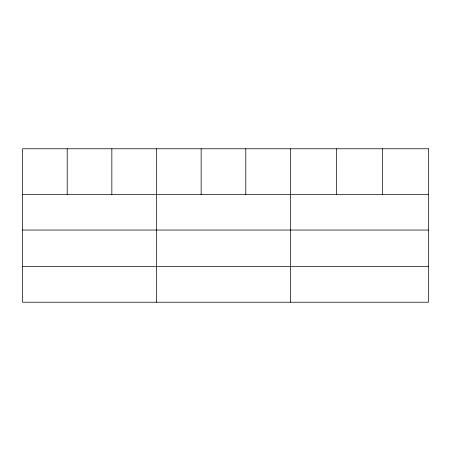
<?xml version="1.0" encoding="UTF-8"?>
<svg xmlns="http://www.w3.org/2000/svg" width="451" height="451" viewBox="0 0 451 451"><rect width="100%" height="100%" fill="white"/><g stroke="black" fill="none" stroke-linecap="round" stroke-linejoin="round"><path stroke-width="0.68" d="M22.55 194.488L428.45 194.488M22.55 230.044L428.45 230.044M22.55 266.671L428.45 266.671M382.448 148.774L382.448 194.488M336.446 148.774L336.446 194.488M290.444 148.774L290.444 302.226M245.795 148.774L245.795 194.488M201.146 148.774L201.146 194.488M156.497 148.774L156.497 302.226M111.848 148.774L111.848 194.488M67.199 148.774L67.199 194.488M428.45 148.774L22.55 148.774L22.55 302.226L428.45 302.226L428.45 148.774"/></g></svg>
